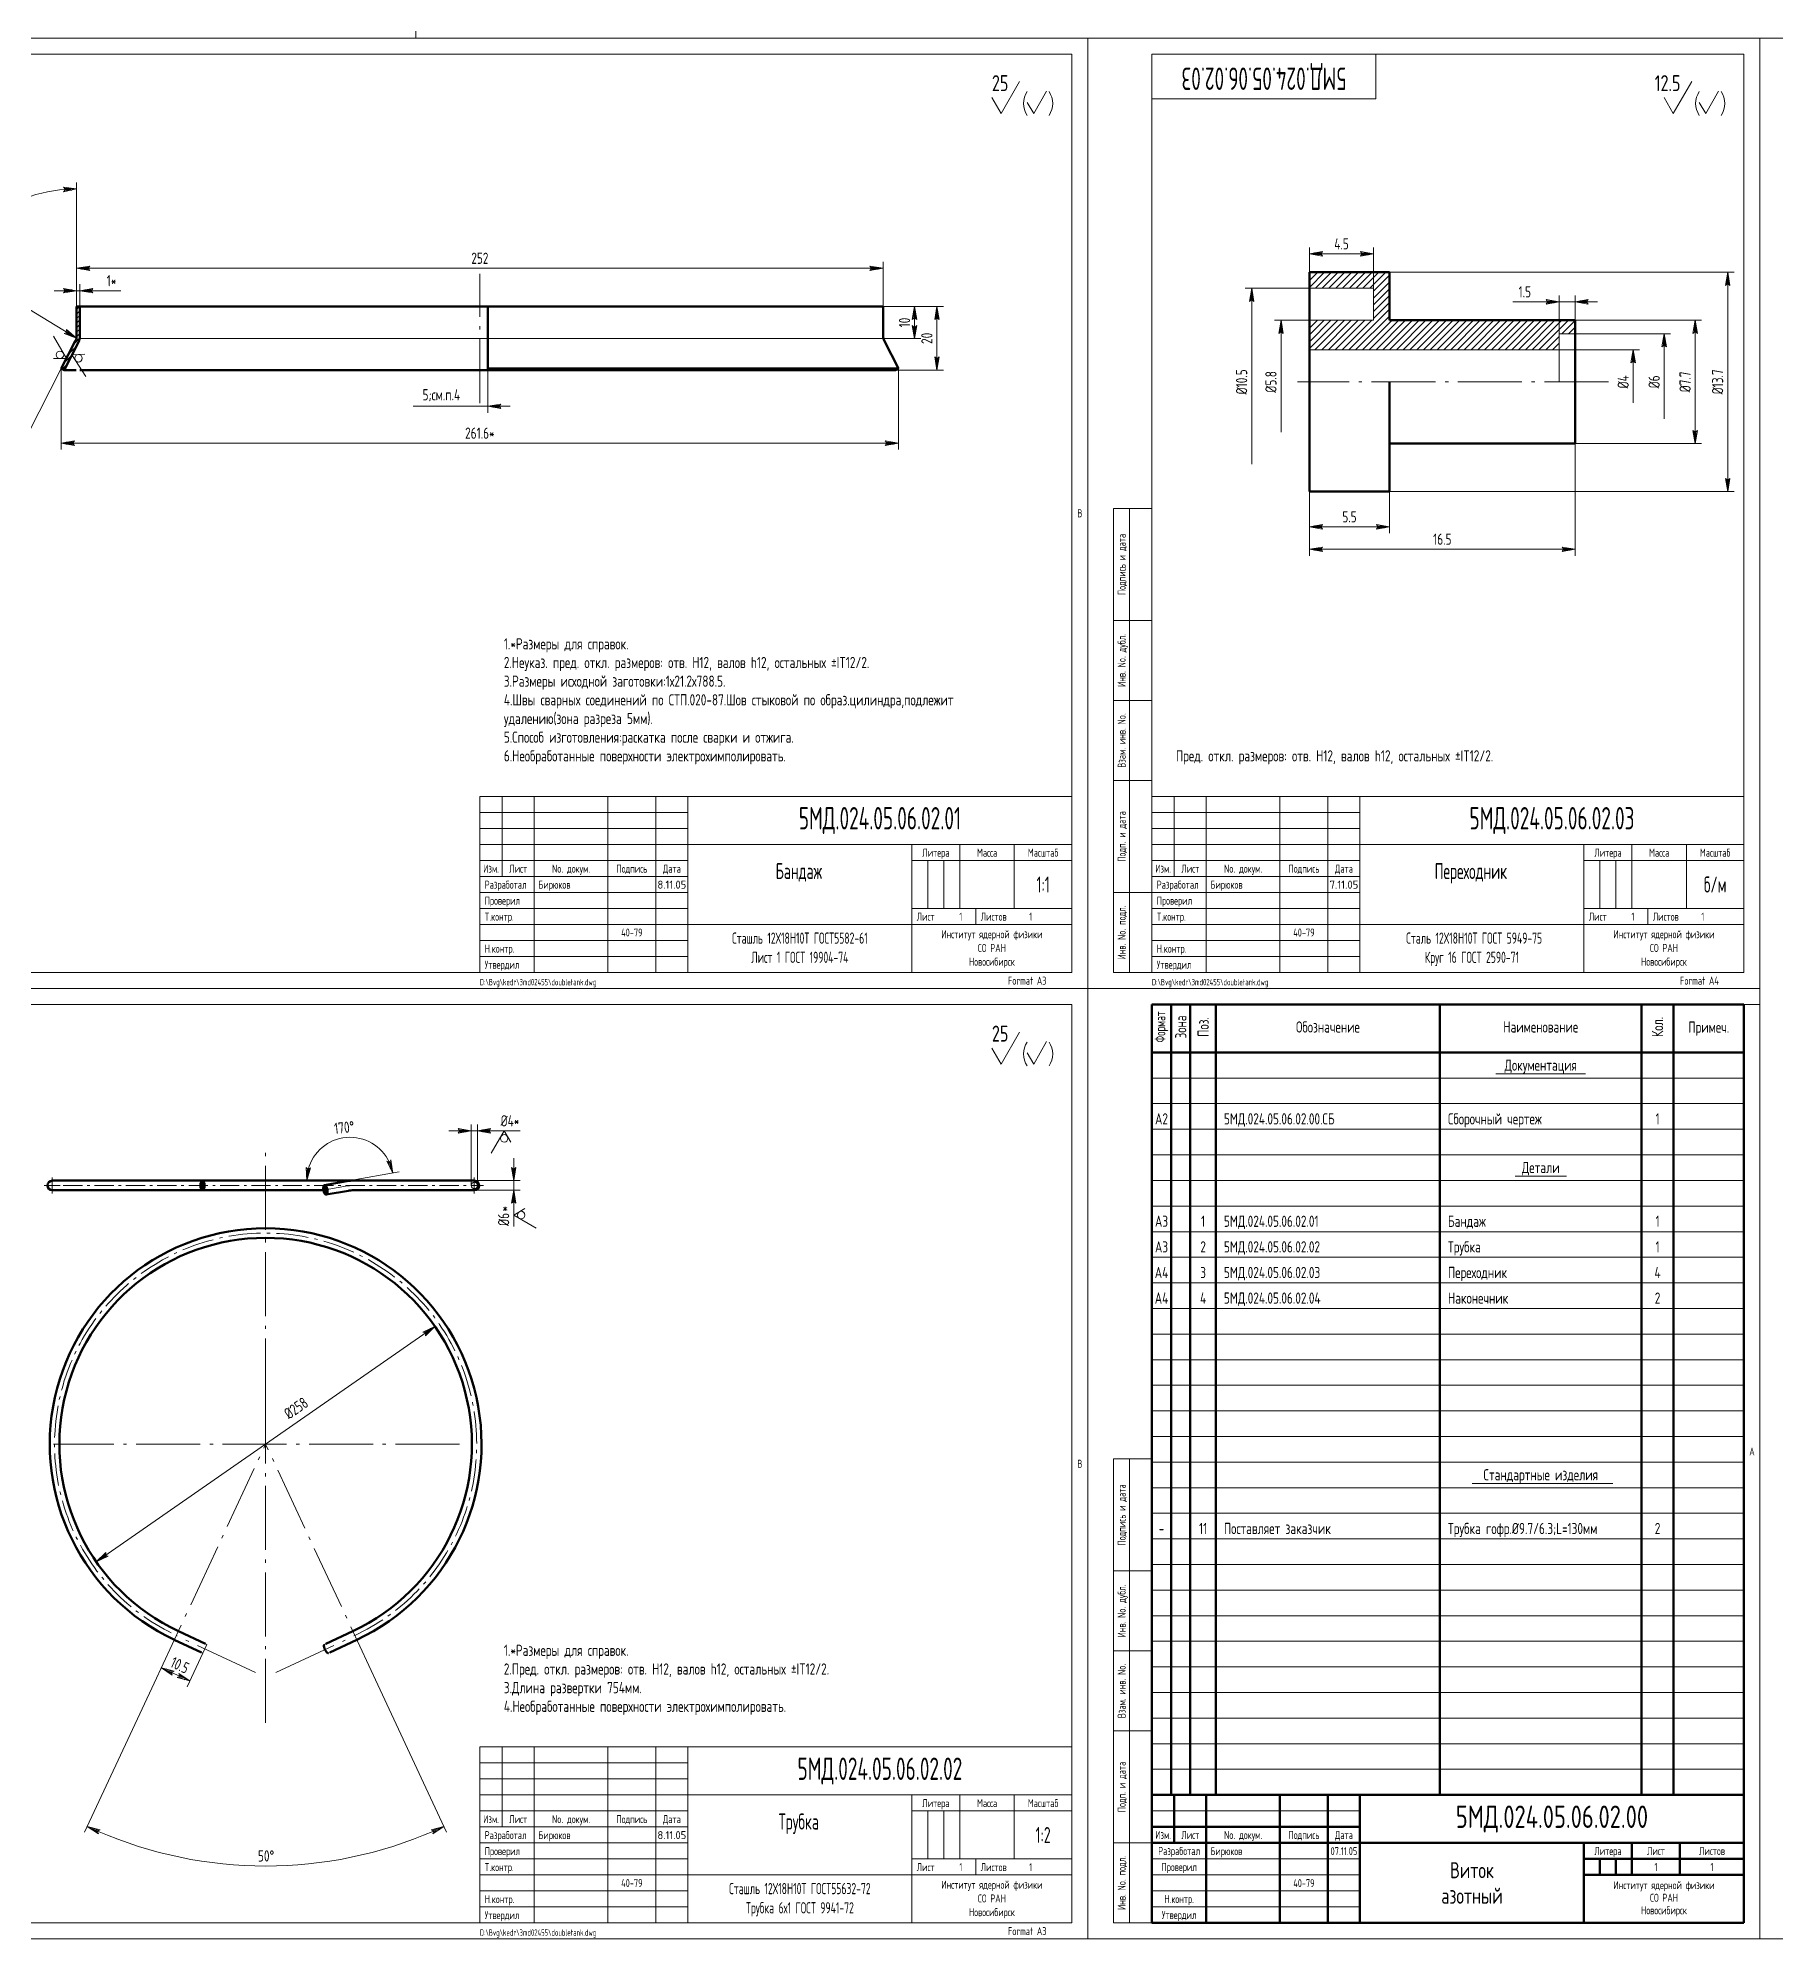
# Model space of a CAD drawing. Extents: x -414 to 4851, y -2165 to 1761.
# Drawn here: x 1626 to 2169, y -175 to 419 of the extents above; entities that cross this region are included whole.
import ezdxf
from ezdxf.enums import TextEntityAlignment as Align

# ---------------------------------------------------------------- set-up
doc = ezdxf.new("R2010")
doc.units = 0
for name, pattern in [('S-P10', [15, 10, -2, 1, -2]), ('S-P20', [27, 20, -3, 1, -3]), ('S-P6', [9.8, 6, -1.5, 0.8, -1.5])]:
    doc.linetypes.add(name, pattern=pattern)
for name, color, linetype, lineweight in [('1', 9, 'CONTINUOUS', 20), ('2', 2, 'CONTINUOUS', 50), ('DIM', 4, 'CONTINUOUS', 20), ('HATCH', 5, 'CONTINUOUS', 20), ('TR', 3, 'CONTINUOUS', 20)]:
    doc.layers.add(name, color=color, linetype=linetype, lineweight=lineweight)
doc.styles.add('SIMPLEX', font='simplex.shx', dxfattribs={"width": 0.7})

# ---------------------------------------------------------------- blocks, each defined once
blk = doc.blocks.new('SHTAMP1')
at = {"layer": 'DIM', "color": 2}
for p, q in [((-185, 55), (0, 55)), ((-185, 55), (-185, 0)), ((-178, 55), (-178, 30)), ((-168, 55), (-168, 0)), ((-145, 55), (-145, 0)), ((-130, 55), (-130, 0)), ((-120, 55), (-120, 0)), ((-120, 40), (0, 40)), ((-50, 40), (-50, 0)), ((-35, 40), (-35, 20)), ((-18, 40), (-18, 20)), ((-185, 35), (-120, 35)), ((-185, 30), (-120, 30)), ((-50, 35), (0, 35)), ((-50, 20), (0, 20)), ((-30, 20), (-30, 15)), ((-120, 15), (0, 15))]:
    blk.add_line(p, q, dxfattribs=at)
at = {"layer": 'DIM'}
for p, q in [((-185, 50), (-120, 50)), ((-185, 45), (-120, 45)), ((-185, 40), (-120, 40)), ((-45, 35), (-45, 20)), ((-40, 35), (-40, 20)), ((-185, 25), (-120, 25)), ((-185, 20), (-120, 20)), ((-185, 15), (-120, 15)), ((-185, 10), (-120, 10)), ((-185, 5), (-120, 5))]:
    blk.add_line(p, q, dxfattribs=at)
at = {"layer": 'DIM', "style": 'SIMPLEX', "width": 0.6}
blk.add_text('1', height=2.5, dxfattribs=at).set_placement((-35.18, 16.2))
at = {"layer": 'DIM', "style": 'SIMPLEX', "width": 0.6, "flags": 8}
blk.add_attdef('ОБОЗНАЧЕНИЕ2', text='', height=7, dxfattribs=at).set_placement((-117, 60), align=Align.MIDDLE)
at = {"layer": 'DIM', "style": 'SIMPLEX', "width": 0.6}
for tag, height, p in [('ОБОЗНАЧЕНИЕ', 7, (-60, 47.5)), ('МАСШТАБ', 5, (-9, 27.5))]:
    blk.add_attdef(tag, text='', height=height, dxfattribs=at).set_placement(p, align=Align.MIDDLE)
at = {"layer": 'DIM', "style": 'SIMPLEX', "width": 0.910843}
blk.add_attdef('ДАТА', text='', height=2.5, dxfattribs=at).set_placement((-129.5, 26.2), (-120.5, 26.2), align=Align.FIT)
at = {"layer": 'DIM', "style": 'SIMPLEX', "width": 0.6}
for tag, p in [('ЛИСТОВ', (-13.32, 16.2)), ('FORMAT', (-20, -3.8))]:
    blk.add_attdef(tag, p, '', height=2.5, dxfattribs=at)
blk.add_attdef('ТЕЛЕФОН', text='', height=2.5, dxfattribs=at).set_placement((-137.5, 12.5), align=Align.MIDDLE_CENTER)
at = {"layer": 'TR', "style": 'SIMPLEX', "width": 0.7}
for s, p in [('Литера', (-42.5, 36.2)), ('Масса', (-26.5, 36.2)), ('Масштаб', (-9, 36.2)), ('Изм.', (-181.5, 31.2)), ('Лист', (-173, 31.2)), ('No. докум.', (-156.5, 31.2)), ('Подпись', (-137.5, 31.2)), ('Дата', (-125, 31.2)), ('Институт ядерной физики', (-25, 10.7)), ('СО РАН', (-25, 6.42)), ('Новосибирск', (-25, 2.13))]:
    blk.add_text(s, height=2.5, dxfattribs=at).set_placement(p, align=Align.CENTER)
at = {"layer": 'TR', "style": 'SIMPLEX'}
for s, width, p in [('Разработал', 0.6, (-183.5, 26.2)), ('T.контр.', 0.7, (-183.5, 16.2)), ('Проверил', 0.7, (-183.5, 21.2)), ('Лист', 0.7, (-48.5, 16.2)), ('Листов', 0.7, (-28.5, 16.2)), ('Н.контр.', 0.7, (-183.5, 6.2)), ('Утвердил', 0.7, (-183.5, 1.2))]:
    blk.add_text(s, height=2.5, dxfattribs=dict(at, width=width)).set_placement(p)
at = {"layer": 'TR', "style": 'SIMPLEX', "width": 0.6}
for tag, height, p in [('НАИМЕНОВАНИЕ', 5, (-85.35, 29.2)), ('НАИМЕНОВАНИЕ2', 5, (-85.35, 21.2)), ('МАТЕРИАЛ', 3.5, (-85, 9)), ('СОРТАМЕНТ', 3.5, (-85, 3))]:
    blk.add_attdef(tag, text='', height=height, dxfattribs=at).set_placement(p, align=Align.CENTER)
for tag, p, height in [('РАЗРАБОТАЛ', (-166.7, 26.2), 2.5), ('ПРОВЕРИЛ', (-166.7, 21.2), 2.5), ('НОРМОКОНТРОЛЬ', (-166.7, 6.2), 2.5), ('УТВЕРДИЛ', (-166.7, 1.2), 2.5), ('ФАЙЛ', (-185, -4), 2)]:
    blk.add_attdef(tag, p, '', height=height, dxfattribs=at)
blk = doc.blocks.new('LEADR')
at = {"layer": 'DIM'}
for p, q in [((-1.17, 0.2), (0, 0)), ((-1, 0), (-1.17, 0.2)), ((0, 0), (-1.17, -0.2)), ((-0.44, 0.07), (-1.06, 0.07)), ((0, 0), (-1, 0)), ((-1.17, -0.2), (-1, 0)), ((-0.44, -0.08), (-1.06, -0.08))]:
    blk.add_line(p, q, dxfattribs=at)

msp = doc.modelspace()

# ---------------------------------------------------------------- hatches: boundary and pattern name
at = {"layer": 'HATCH'}
h = msp.add_hatch(dxfattribs=at)
h.set_pattern_fill('U', color=256, scale=1.5, angle=45, style=0, pattern_type=0)
h.set_pattern_definition([(45, (0, 0), (-1.0606602, 1.0606602), [])])
h.paths.add_polyline_path([(2101.53, 326.8), (2106.53, 326.8), (2106.53, 331.05), (2048.53, 331.05), (2048.53, 346.05), (2023.53, 346.05), (2023.53, 341.05), (2043.53, 341.05), (2043.53, 331.05), (2023.53, 331.05), (2023.53, 321.8), (2101.53, 321.8)])
h = msp.add_hatch(dxfattribs=at)
h.set_pattern_fill('U', color=256, angle=45, style=0, pattern_type=0)
h.set_pattern_definition([(45, (0, 0), (-0.7071068, 0.7071068), [])])
h.paths.add_polyline_path([(1639.29, 335.34), (1638.29, 335.34), (1638.29, 326.06, -0.118358), (1637.96, 324.7), (1633.5, 315.94), (1634.39, 315.49), (1638.85, 324.24, 0.118358), (1639.29, 326.06)])

# ---------------------------------------------------------------- linework, layer by layer
at = {"layer": '1', "linetype": 'S-P20'}
for p, q in [((1764.29, 305.16), (1764.29, 345.55)), ((2116.92, 311.8), (2019.73, 311.8)), ((1697.35, -7.12), (1697.35, 72.71)), ((1697.35, -107.21), (1697.35, -7.12)), ((1757.92, -20.12), (1631.04, -20.12)), ((1662.53, -94.8), (1697.35, -20.12)), ((1732.42, -95.33), (1697.35, -20.12)), ((1694.21, -91.48), (1669.46, -79.94)), ((1700.49, -91.48), (1725.24, -79.94))]:
    msp.add_line(p, q, dxfattribs=at)
at = {"layer": '1', "color": 2}
for p, q in [((2043.53, 341.05), (2023.53, 341.05)), ((2043.53, 341.05), (2043.53, 331.05)), ((2043.53, 331.05), (2023.53, 331.05)), ((2101.53, 326.8), (2101.53, 311.8)), ((2106.32, 326.8), (2101.53, 326.8)), ((2101.53, 321.8), (2023.53, 321.8)), ((1677.72, -85.45), (1678.99, -82.73)), ((1678.56, -82.53), (1678.99, -82.73)), ((1716.11, -82.54), (1715.68, -82.74)), ((1677.29, -85.25), (1677.72, -85.45)), ((1717.39, -85.26), (1716.95, -85.46))]:
    msp.add_line(p, q, dxfattribs=at)
at = {"layer": '1'}
for p, q in [((1639.41, 325.34), (1766.79, 325.34)), ((1766.79, 325.34), (1890.29, 325.34)), ((1974.29, 94.26), (2159.29, 94.26)), ((1974.29, 86.26), (2159.29, 86.26)), ((1974.29, 78.26), (2159.29, 78.26)), ((1974.29, 70.26), (2159.29, 70.26)), ((1974.29, 62.26), (2159.29, 62.26)), ((1974.29, 54.26), (2159.29, 54.26)), ((1974.29, 46.26), (2159.29, 46.26)), ((1974.29, 38.26), (2159.29, 38.26)), ((1974.29, 30.26), (2159.29, 30.26)), ((1974.29, 22.26), (2159.29, 22.26)), ((1974.29, 14.26), (2159.29, 14.26)), ((1974.29, 6.26), (2159.29, 6.26)), ((1974.29, -1.74), (2159.29, -1.74)), ((1974.29, -9.74), (2159.29, -9.74)), ((1974.29, -17.74), (2159.29, -17.74)), ((1974.29, -25.74), (2159.29, -25.74)), ((1974.29, -33.74), (2159.29, -33.74)), ((1974.29, -41.74), (2159.29, -41.74)), ((1974.29, -49.74), (2159.29, -49.74)), ((1974.29, -57.74), (2159.29, -57.74)), ((1974.29, -65.74), (2159.29, -65.74)), ((1974.29, -73.74), (2159.29, -73.74)), ((1974.29, -81.74), (2159.29, -81.74)), ((1974.29, -89.74), (2159.29, -89.74)), ((1974.29, -97.74), (2159.29, -97.74)), ((1974.29, -105.74), (2159.29, -105.74)), ((1974.29, -113.74), (2159.29, -113.74)), ((1974.29, -121.74), (2159.29, -121.74)), ((2039.29, -134.76), (1974.29, -134.76)), ((2039.29, -149.76), (1974.29, -149.76)), ((1974.29, -154.76), (2039.29, -154.76)), ((2039.29, -159.76), (1974.29, -159.76)), ((1974.29, -164.76), (2039.29, -164.76))]:
    msp.add_line(p, q, dxfattribs=at)
at = {"layer": '1', "linetype": 'S-P6'}
for p, q in [((1633.17, 60.71), (1628.17, 60.71)), ((1630.67, 58.21), (1630.67, 63.21)), ((1634.11, 60.71), (1765.38, 60.71)), ((1677.62, 58.95), (1677.62, 62.46)), ((1722.96, 60.55), (1714.32, 59.02)), ((1716.36, 57.6), (1715.75, 61.06)), ((1762.56, 58.21), (1762.56, 63.21))]:
    msp.add_line(p, q, dxfattribs=at)
at = {"layer": '1'}
msp.add_circle((1762.56, 60.71), 1, dxfattribs=at)
at = {"layer": '1', "linetype": 'S-P6'}
msp.add_arc((1724.78, 50.21), 10.5, 90, 100, dxfattribs=at)
msp.add_arc((1724.78, 50.21), 10.5, 90, 100, dxfattribs=at)
at = {"layer": '1', "linetype": 'S-P10'}
msp.add_arc((1697.35, -20.12), 65.95, 295, 245, dxfattribs=at)
at = {"layer": '2'}
for p, q in [((2048.53, 346.05), (2023.53, 346.05)), ((2023.53, 346.05), (2023.53, 277.55)), ((2048.53, 346.05), (2048.53, 331.05)), ((1638.29, 335.34), (1638.29, 326.06)), ((1638.29, 335.34), (1766.79, 335.34)), ((1639.29, 335.34), (1639.29, 326.06)), ((1766.79, 335.34), (1890.29, 335.34)), ((1766.79, 335.34), (1766.79, 315.49)), ((1890.29, 335.34), (1890.29, 326.06)), ((2106.53, 331.05), (2048.53, 331.05)), ((2106.53, 331.05), (2106.53, 292.55)), ((1637.96, 324.7), (1633.5, 315.94)), ((1638.85, 324.24), (1634.39, 315.49)), ((1890.62, 324.7), (1895.08, 315.94)), ((1634.39, 315.49), (1633.5, 315.94)), ((1638.19, 315.49), (1634.39, 315.49)), ((1639.29, 315.49), (1766.79, 315.49)), ((1766.79, 315.94), (1895.08, 315.94)), ((1766.79, 315.49), (1894.19, 315.49)), ((1894.19, 315.49), (1895.08, 315.94)), ((2048.53, 311.8), (2048.53, 277.55)), ((2106.53, 292.55), (2048.53, 292.55)), ((2048.53, 277.55), (2023.53, 277.55)), ((1974.29, -169.76), (1974.29, 117.24)), ((1974.29, 117.24), (2159.29, 117.24)), ((1980.29, -129.76), (1980.29, 117.24)), ((1986.29, -129.76), (1986.29, 117.24)), ((1994.29, -129.76), (1994.29, 117.24)), ((2064.29, -129.76), (2064.29, 117.24)), ((2127.29, -129.76), (2127.29, 117.24)), ((2137.29, -129.76), (2137.29, 117.24)), ((2159.29, 117.24), (2159.29, -169.76)), ((2159.29, 102.26), (1974.29, 102.26)), ((1630.67, 62.21), (1762.56, 62.21)), ((1715.79, 60.81), (1722.7, 62.02)), ((1630.67, 59.21), (1715.43, 59.21)), ((1716.31, 57.85), (1723.22, 59.07)), ((1724.78, 59.21), (1762.56, 59.21)), ((1668.82, -81.3), (1677.3, -85.25)), ((1678.56, -82.53), (1670.09, -78.58)), ((1716.14, -82.53), (1724.61, -78.58)), ((1725.88, -81.3), (1717.4, -85.25)), ((2159.29, -129.76), (1974.29, -129.76)), ((1981.29, -129.76), (1981.29, -144.76)), ((1991.29, -129.76), (1991.29, -169.76)), ((2014.29, -169.76), (2014.29, -129.76)), ((2029.29, -129.76), (2029.29, -169.76)), ((2039.29, -169.76), (2039.29, -129.76)), ((1974.29, -139.76), (2039.29, -139.76)), ((2159.29, -144.76), (1974.29, -144.76)), ((2109.29, -169.76), (2109.29, -144.76)), ((2124.29, -154.76), (2124.29, -144.76)), ((2139.29, -154.76), (2139.29, -144.76)), ((2159.29, -149.76), (2109.29, -149.76)), ((2114.29, -149.76), (2114.29, -154.76)), ((2119.29, -154.76), (2119.29, -149.76)), ((2159.29, -154.76), (2109.29, -154.76)), ((2159.29, -169.76), (1974.29, -169.76))]:
    msp.add_line(p, q, dxfattribs=at)
for centre, radius, start, end in [((1635.29, 326.06), 3, 333, 0), ((1635.29, 326.06), 4, 333, 0), ((1893.29, 326.06), 3, 180, 207), ((1630.67, 60.71), 1.5, 90, 270), ((1724.78, 50.21), 12, 90, 100), ((1762.56, 60.71), 1.5, 270, 90), ((1724.78, 50.21), 9, 90, 100), ((1697.35, -20.12), 67.45, 295, 245), ((1697.35, -20.12), 64.45, 295, 245)]:
    msp.add_arc(centre, radius, start, end, dxfattribs=at)
for major_axis, ratio in [((0, -1.5), 0.422618), ((0, 1), 0.501364)]:
    msp.add_ellipse((1677.62, 60.71), major_axis=major_axis, ratio=ratio, dxfattribs=at)
at = {"layer": '2', "extrusion": (0, 0, -1)}
for major_axis, ratio in [((0.26, -1.48), 0.422618), ((-0.174, 0.985), 0.501364)]:
    msp.add_ellipse((1716.05, 59.33), major_axis=major_axis, ratio=ratio, dxfattribs=at)
at = {"layer": '2'}
msp.add_ellipse((1716.32, -84.1), major_axis=(-0.63, 1.36), ratio=0.333333, start_param=0, end_param=3.141593, dxfattribs=at)
at = {"layer": 'DIM'}
for p, q in [((1744.29, 424.24), (1744.29, 419.24)), ((1638.29, 349.28), (1638.29, 374.07)), ((2023.53, 346.05), (2023.53, 353.8)), ((2027.03, 351.8), (2040.03, 351.8)), ((2043.53, 341.05), (2043.53, 353.8)), ((1638.29, 335.34), (1638.29, 349.28)), ((1641.79, 347.28), (1886.79, 347.28)), ((1890.29, 335.34), (1890.29, 349.28)), ((2048.53, 346.05), (2156.2, 346.05)), ((1634.79, 340.28), (1631.29, 340.28)), ((1638.29, 335.34), (1638.29, 342.28)), ((1638.29, 340.28), (1639.29, 340.28)), ((1639.29, 335.34), (1639.29, 342.28)), ((1642.79, 340.28), (1652.12, 340.28)), ((2023.53, 341.05), (2003.46, 341.05)), ((2101.53, 326.8), (2101.53, 338.8)), ((2106.53, 331.05), (2106.53, 338.8)), ((2154.2, 342.55), (2154.2, 281.05)), ((1638.22, 325.41), (1621.15, 335.84)), ((1890.29, 335.34), (1902.12, 335.34)), ((1890.29, 335.34), (1909.12, 335.34)), ((2005.46, 337.55), (2005.46, 286.05)), ((2098.03, 336.8), (2087.07, 336.8)), ((2106.53, 336.8), (2101.53, 336.8)), ((2110.03, 336.8), (2113.53, 336.8)), ((1900.12, 331.84), (1900.12, 328.84)), ((1907.12, 331.84), (1907.12, 318.99)), ((2023.53, 331.05), (2012.63, 331.05)), ((2014.63, 327.55), (2014.63, 296.05)), ((2106.32, 326.8), (2136.36, 326.8)), ((2106.53, 331.05), (2146.04, 331.05)), ((2144.04, 296.05), (2144.04, 327.55)), ((1890.29, 325.34), (1902.12, 325.34)), ((2101.53, 321.8), (2126.68, 321.8)), ((2134.36, 323.3), (2134.36, 300.3)), ((1633.5, 315.94), (1616.17, 281.92)), ((1633.5, 315.94), (1633.5, 290.63)), ((1766.79, 315.49), (1766.79, 302.17)), ((1894.19, 315.49), (1909.12, 315.49)), ((1895.08, 315.94), (1895.08, 290.63)), ((2124.68, 318.3), (2124.68, 305.3)), ((1764.56, 304.17), (1743.45, 304.17)), ((1766.79, 304.17), (1764.29, 304.17)), ((1770.29, 304.17), (1773.79, 304.17)), ((1637, 292.63), (1891.58, 292.63)), ((2106.53, 292.55), (2146.04, 292.55)), ((2106.53, 292.55), (2106.53, 257.49)), ((2023.53, 277.55), (2023.53, 264.49)), ((2023.53, 277.55), (2023.53, 257.49)), ((2048.53, 277.55), (2156.2, 277.55)), ((2048.53, 277.55), (2048.53, 264.49)), ((2027.03, 266.49), (2045.03, 266.49)), ((2027.03, 259.49), (2103.03, 259.49)), ((1949.29, 122.24), (1954.29, 122.24)), ((2164.29, 117.24), (2159.29, 117.24)), ((2081.79, 95.56), (2109.79, 95.56)), ((1758.06, 77.75), (1754.56, 77.75)), ((1761.56, 60.71), (1761.56, 79.75)), ((1761.56, 77.75), (1763.56, 77.75)), ((1763.56, 60.71), (1763.56, 79.75)), ((1767.06, 77.75), (1776.86, 77.75)), ((1774.87, 65.71), (1774.87, 69.21)), ((1723.73, 62.21), (1739.04, 64.91)), ((1762.56, 62.21), (1776.87, 62.21)), ((1774.87, 62.21), (1774.87, 59.21)), ((2087.79, 63.56), (2103.79, 63.56)), ((1762.56, 59.21), (1776.87, 59.21)), ((1774.87, 55.71), (1774.87, 47.89)), ((1750.27, 16.66), (1644.43, -56.9)), ((2074.33, -32.44), (2118.26, -32.44)), ((1677.72, -85.45), (1672.83, -95.95)), ((1662.53, -94.8), (1640.79, -141.42)), ((1667.94, -91.47), (1670.5, -92.66)), ((1732.42, -95.33), (1753.91, -141.42)), ((1949.29, -174.76), (1954.29, -174.76))]:
    msp.add_line(p, q, dxfattribs=at)
at = {"layer": 'DIM', "color": 2}
for p, q in [((1962.29, 127.24), (1962.29, 272.24)), ((1974.29, 272.24), (1962.29, 272.24)), ((1967.29, 127.24), (1967.29, 272.24)), ((1974.29, 237.24), (1962.29, 237.24)), ((1974.29, 212.24), (1962.29, 212.24)), ((1974.29, 187.24), (1962.29, 187.24)), ((1974.29, 152.24), (1962.29, 152.24)), ((1974.29, 127.24), (1962.29, 127.24)), ((1962.29, -169.76), (1962.29, -24.76)), ((1974.29, -24.76), (1962.29, -24.76)), ((1967.29, -169.76), (1967.29, -24.76)), ((1974.29, -59.76), (1962.29, -59.76)), ((1974.29, -84.76), (1962.29, -84.76)), ((1974.29, -109.76), (1962.29, -109.76)), ((1974.29, -144.76), (1962.29, -144.76)), ((1974.29, -169.76), (1962.29, -169.76))]:
    msp.add_line(p, q, dxfattribs=at)
at = {"layer": 'DIM'}
for points in [[(1534.29, 122.24), (1534.29, 419.24), (1954.29, 419.24), (1954.29, 122.24)], [(1954.29, 122.24), (1954.29, 419.24), (2164.29, 419.24), (2164.29, 122.24)], [(2164.29, -174.76), (2164.29, 419.24), (2584.29, 419.24), (2584.29, -174.76)], [(1534.29, -174.76), (1534.29, 122.24), (1954.29, 122.24), (1954.29, -174.76)], [(1954.29, -174.76), (1954.29, 122.24), (2164.29, 122.24), (2164.29, -174.76)]]:
    msp.add_lwpolyline(points, close=True, dxfattribs=at)
at = {"layer": 'DIM', "color": 2}
for points in [[(1554.29, 127.24), (1554.29, 414.24), (1949.29, 414.24), (1949.29, 127.24)], [(1974.29, 127.24), (1974.29, 414.24), (2159.29, 414.24), (2159.29, 127.24)], [(1554.29, -169.76), (1554.29, 117.24), (1949.29, 117.24), (1949.29, -169.76)]]:
    msp.add_lwpolyline(points, close=True, dxfattribs=at)
msp.add_lwpolyline([(1974.29, 400.24), (2044.29, 400.24), (2044.29, 414.24)], dxfattribs=at)
at = {"layer": 'DIM', "flags": 128}
for points in [[(1924.3, 400.64), (1927.19, 395.64), (1932.96, 405.64)], [(2134.3, 400.64), (2137.19, 395.64), (2142.96, 405.64)], [(1935.32, 399.14), (1937.34, 395.64), (1941.38, 402.64)], [(2145.32, 399.14), (2147.34, 395.64), (2151.38, 402.64)], [(1631.06, 319.09), (1635.11, 319.09), (1631.06, 326.09)], [(1640.84, 320.44), (1636.81, 320.23), (1641.21, 313.45)], [(1924.3, 103.64), (1927.19, 98.64), (1932.96, 108.64)], [(1935.32, 102.14), (1937.34, 98.64), (1941.38, 105.64)], [(1773.92, 74.25), (1771.9, 77.75), (1767.86, 70.75)], [(1778.37, 53.47), (1774.87, 51.45), (1781.87, 47.4)]]:
    msp.add_lwpolyline(points, dxfattribs=at)
at = {"layer": 'DIM'}
for centre in [(1633.08, 320.26), (1638.89, 319.17), (1771.9, 75.41), (1777.2, 51.45)]:
    msp.add_circle(centre, 1.17, dxfattribs=at)
for centre, radius, start, end in [((1940.84, 398.79), 6.65, 146, 214), ((1936.64, 398.79), 6.65, 326, 34), ((2150.84, 398.79), 6.65, 146, 214), ((2146.64, 398.79), 6.65, 326, 34), ((1638.29, 325.34), 46.73, 94.29211, 238.70789), ((1940.84, 101.79), 6.65, 146, 214), ((1936.64, 101.79), 6.65, 326, 34), ((1723.73, 62.21), 13.54, 24.85134, 165.14866), ((1697.35, -20.12), 131.84, 246.52107, 293.47893)]:
    msp.add_arc(centre, radius, start, end, dxfattribs=at)

# ---------------------------------------------------------------- block references
ref = msp.add_blockref('SHTAMP1', (1949.29, 127.24), dxfattribs=at)
ref.add_attrib('ФАЙЛ', 'D:\\Bvg\\kedr\\3md02455\\doubletank.dwg', (1764.29, 123.24), dxfattribs={"layer": 'TR', "height": 2, "style": 'SIMPLEX', "width": 0.6})
ref.add_attrib('РАЗРАБОТАЛ', 'Бирюков', (1782.59, 153.44), dxfattribs={"layer": 'TR', "height": 2.5, "style": 'SIMPLEX', "width": 0.6})
ref.add_attrib('ТЕЛЕФОН', '40-79', dxfattribs={"height": 2.5, "style": 'SIMPLEX', "width": 0.6}).set_placement((1811.79, 139.74), align=Align.MIDDLE_CENTER)
ref.add_attrib('ДАТА', '8.11.05', dxfattribs={"height": 2.5, "style": 'SIMPLEX', "width": 0.713208}).set_placement((1819.79, 153.44), (1828.79, 153.44), align=Align.FIT)
ref.add_attrib('ОБОЗНАЧЕНИЕ', '5МД.024.05.06.02.01', dxfattribs={"height": 7, "style": 'SIMPLEX', "width": 0.6}).set_placement((1889.29, 174.74), align=Align.MIDDLE)
ref.add_attrib('МАСШТАБ', '1:1', dxfattribs={"height": 5, "style": 'SIMPLEX', "width": 0.6}).set_placement((1940.29, 154.74), align=Align.MIDDLE)
ref.add_attrib('НАИМЕНОВАНИЕ', 'Бандаж', dxfattribs={"layer": 'TR', "height": 5, "style": 'SIMPLEX', "width": 0.6}).set_placement((1863.94, 156.44), align=Align.CENTER)
ref.add_attrib('МАТЕРИАЛ', 'Сташль 12Х18Н10Т ГОСТ5582-61', dxfattribs={"layer": 'TR', "height": 3.5, "style": 'SIMPLEX', "width": 0.6}).set_placement((1864.29, 136.24), align=Align.CENTER)
ref.add_attrib('СОРТАМЕНТ', 'Лист 1 ГОСТ 19904-74', dxfattribs={"layer": 'TR', "height": 3.5, "style": 'SIMPLEX', "width": 0.6}).set_placement((1864.29, 130.24), align=Align.CENTER)
ref.add_attrib('ЛИСТОВ', '1', (1935.96, 143.44), dxfattribs={"height": 2.5, "style": 'SIMPLEX', "width": 0.6})
ref.add_attrib('FORMAT', 'Format A3', (1929.29, 123.44), dxfattribs={"height": 2.5, "style": 'SIMPLEX', "width": 0.6})
ref.add_attrib('ОБОЗНАЧЕНИЕ2', '5МД.024.05.06.02.01', dxfattribs={"height": 7, "rotation": 180, "style": 'SIMPLEX', "width": 0.6, "flags": 8}).set_placement((1589.29, 407.24), align=Align.MIDDLE)
ref = msp.add_blockref('SHTAMP1', (2159.29, 127.24), dxfattribs=at)
ref.add_attrib('ФАЙЛ', 'D:\\Bvg\\kedr\\3md02455\\doubletank.dwg', (1974.29, 123.24), dxfattribs={"layer": 'TR', "height": 2, "style": 'SIMPLEX', "width": 0.6})
ref.add_attrib('РАЗРАБОТАЛ', 'Бирюков', (1992.59, 153.44), dxfattribs={"layer": 'TR', "height": 2.5, "style": 'SIMPLEX', "width": 0.6})
ref.add_attrib('ТЕЛЕФОН', '40-79', dxfattribs={"height": 2.5, "style": 'SIMPLEX', "width": 0.6}).set_placement((2021.79, 139.74), align=Align.MIDDLE_CENTER)
ref.add_attrib('ДАТА', '7.11.05', dxfattribs={"height": 2.5, "style": 'SIMPLEX', "width": 0.713208}).set_placement((2029.79, 153.44), (2038.79, 153.44), align=Align.FIT)
ref.add_attrib('ОБОЗНАЧЕНИЕ', '5МД.024.05.06.02.03', dxfattribs={"height": 7, "style": 'SIMPLEX', "width": 0.6}).set_placement((2099.29, 174.74), align=Align.MIDDLE)
ref.add_attrib('МАСШТАБ', 'б/м', dxfattribs={"height": 5, "style": 'SIMPLEX', "width": 0.6}).set_placement((2150.29, 154.74), align=Align.MIDDLE)
ref.add_attrib('НАИМЕНОВАНИЕ', 'Переходник', dxfattribs={"layer": 'TR', "height": 5, "style": 'SIMPLEX', "width": 0.6}).set_placement((2073.94, 156.44), align=Align.CENTER)
ref.add_attrib('МАТЕРИАЛ', ' Сталь 12Х18Н10Т ГОСТ 5949-75', dxfattribs={"layer": 'TR', "height": 3.5, "style": 'SIMPLEX', "width": 0.6}).set_placement((2074.29, 136.24), align=Align.CENTER)
ref.add_attrib('СОРТАМЕНТ', 'Круг 16 ГОСТ 2590-71', dxfattribs={"layer": 'TR', "height": 3.5, "style": 'SIMPLEX', "width": 0.6}).set_placement((2074.29, 130.24), align=Align.CENTER)
ref.add_attrib('ЛИСТОВ', '1', (2145.96, 143.44), dxfattribs={"height": 2.5, "style": 'SIMPLEX', "width": 0.6})
ref.add_attrib('FORMAT', 'Format A4', (2139.29, 123.44), dxfattribs={"height": 2.5, "style": 'SIMPLEX', "width": 0.6})
ref.add_attrib('ОБОЗНАЧЕНИЕ2', '5МД.024.05.06.02.03', dxfattribs={"height": 7, "rotation": 180, "style": 'SIMPLEX', "width": 0.6, "flags": 8}).set_placement((2009.29, 407.24), align=Align.MIDDLE)
at = {"layer": 'DIM', "xscale": 3.5, "yscale": 3.5, "zscale": 3.5}
for p, rotation in [((1638.29, 372.07), 2.146053095699424), ((2023.53, 351.8), 180), ((1638.29, 347.28), 180), ((2154.2, 346.05), 90), ((1639.29, 340.28), 180), ((2005.46, 341.05), 90), ((1900.12, 335.34), 90), ((1907.12, 335.34), 90), ((2106.53, 336.8), 180), ((1638.22, 325.41), 328.5789107861552), ((1900.12, 325.34), 270), ((2014.63, 331.05), 90), ((2134.36, 326.8), 90), ((2144.04, 331.05), 90), ((2124.68, 321.8), 90), ((1907.12, 315.49), 270), ((1766.79, 304.17), 180), ((1633.5, 292.63), 180), ((2144.04, 292.55), 270), ((2154.2, 277.55), 270), ((2023.53, 266.49), 180), ((2023.53, 259.49), 180), ((1763.56, 77.75), 180), ((1710.19, 62.21), 262.5743316622754), ((1737.07, 64.56), 287.425668337725), ((1774.87, 62.21), 270), ((1774.87, 59.21), 90), ((1750.27, 16.66), 34.79872723439045), ((1644.43, -56.9), 214.7987272343905), ((1664.77, -89.99), 154.9999999999993), ((1673.67, -94.14), 334.9999999999993), ((1641.63, -139.61), 155.7605374103873), ((1753.07, -139.61), 24.23946258961222)]:
    msp.add_blockref('LEADR', p, dxfattribs=dict(at, rotation=rotation))
for p in [(2043.53, 351.8), (1890.29, 347.28), (1638.29, 340.28), (2101.53, 336.8), (1895.08, 292.63), (2048.53, 266.49), (2106.53, 259.49), (1761.56, 77.75)]:
    msp.add_blockref('LEADR', p, dxfattribs=at)
at = {"layer": 'DIM'}
ref = msp.add_blockref('SHTAMP1', (1949.29, -169.76), dxfattribs=at)
ref.add_attrib('ФАЙЛ', 'D:\\Bvg\\kedr\\3md02455\\doubletank.dwg', (1764.29, -173.76), dxfattribs={"layer": 'TR', "height": 2, "style": 'SIMPLEX', "width": 0.6})
ref.add_attrib('РАЗРАБОТАЛ', 'Бирюков', (1782.59, -143.56), dxfattribs={"layer": 'TR', "height": 2.5, "style": 'SIMPLEX', "width": 0.6})
ref.add_attrib('ТЕЛЕФОН', '40-79', dxfattribs={"height": 2.5, "style": 'SIMPLEX', "width": 0.6}).set_placement((1811.79, -157.26), align=Align.MIDDLE_CENTER)
ref.add_attrib('ДАТА', '8.11.05', dxfattribs={"height": 2.5, "style": 'SIMPLEX', "width": 0.713208}).set_placement((1819.79, -143.56), (1828.79, -143.56), align=Align.FIT)
ref.add_attrib('ОБОЗНАЧЕНИЕ', '5МД.024.05.06.02.02', dxfattribs={"height": 7, "style": 'SIMPLEX', "width": 0.6}).set_placement((1889.29, -122.26), align=Align.MIDDLE)
ref.add_attrib('МАСШТАБ', '1:2', dxfattribs={"height": 5, "style": 'SIMPLEX', "width": 0.6}).set_placement((1940.29, -142.26), align=Align.MIDDLE)
ref.add_attrib('НАИМЕНОВАНИЕ', 'Трубка', dxfattribs={"layer": 'TR', "height": 5, "style": 'SIMPLEX', "width": 0.6}).set_placement((1863.94, -140.56), align=Align.CENTER)
ref.add_attrib('МАТЕРИАЛ', 'Сташль 12Х18Н10Т ГОСТ55632-72', dxfattribs={"layer": 'TR', "height": 3.5, "style": 'SIMPLEX', "width": 0.6}).set_placement((1864.29, -160.76), align=Align.CENTER)
ref.add_attrib('СОРТАМЕНТ', 'Трубка 6х1 ГОСТ 9941-72', dxfattribs={"layer": 'TR', "height": 3.5, "style": 'SIMPLEX', "width": 0.6}).set_placement((1864.29, -166.76), align=Align.CENTER)
ref.add_attrib('ЛИСТОВ', '1', (1935.96, -153.56), dxfattribs={"height": 2.5, "style": 'SIMPLEX', "width": 0.6})
ref.add_attrib('FORMAT', 'Format A3', (1929.29, -173.56), dxfattribs={"height": 2.5, "style": 'SIMPLEX', "width": 0.6})
ref.add_attrib('ОБОЗНАЧЕНИЕ2', '5МД.024.05.06.02.02', dxfattribs={"height": 7, "rotation": 180, "style": 'SIMPLEX', "width": 0.6, "flags": 8}).set_placement((1589.29, 110.24), align=Align.MIDDLE)

# ---------------------------------------------------------------- texts
at = {"layer": 'DIM', "style": 'SIMPLEX', "width": 0.7}
for s, p in [('25', (1929.44, 402.64)), ('12.5', (2139.44, 402.64)), ('25', (1929.44, 105.64))]:
    msp.add_text(s, height=5, dxfattribs=at).set_placement(p, align=Align.RIGHT)
for s, height, p in [('B', 2.5, (1951.79, 270.74)), ('A', 2.5, (2161.79, -22.44)), ('B', 2.5, (1951.79, -26.26)), ('5МД.024.05.06.02.00', 7, (2099.29, -137.26)), ('1', 2.5, (2131.79, -152.26)), ('1', 2.5, (2149.29, -152.26))]:
    msp.add_text(s, height=height, dxfattribs=at).set_placement(p, align=Align.MIDDLE)
for s, height, rotation, p in [('Подпись и дата', 2.5, 90, (1966.09, 254.74)), ('Инв. No. дубл.', 2.5, 90, (1966.09, 224.74)), ('Взам. инв. No.', 2.5, 90, (1966.09, 199.74)), ('Подп. и дата', 2.5, 90, (1966.09, 169.74)), ('Инв. No. подл.', 2.5, 90, (1966.09, 139.74)), ('%%c258', 3.5, 34.79873, (1707.85, -10.31))]:
    msp.add_text(s, height=height, rotation=rotation, dxfattribs=at).set_placement(p, align=Align.CENTER)
for s, p in [('5МД.024.05.06.02.00.СБ', (1996.79, 79.76)), ('5МД.024.05.06.02.01', (1996.79, 47.76)), ('5МД.024.05.06.02.02', (1996.79, 39.76)), ('5МД.024.05.06.02.03', (1996.79, 31.76)), ('5МД.024.05.06.02.04', (1996.79, 23.76)), ('Поставляет заказчик', (1996.79, -48.24))]:
    msp.add_text(s, height=3.5, dxfattribs=at).set_placement(p)
for s, p in [('1', (2132.29, 79.76)), ('A3', (1977.29, 47.76)), ('1', (1990.29, 47.76)), ('1', (2132.29, 47.76)), ('A3', (1977.29, 39.76)), ('2', (1990.29, 39.76)), ('1', (2132.29, 39.76)), ('A4', (1977.29, 31.76)), ('3', (1990.29, 31.76)), ('4', (2132.29, 31.76)), ('A4', (1977.29, 23.76)), ('4', (1990.29, 23.76)), ('2', (2132.29, 23.76)), ('-', (1977.29, -48.24)), ('11', (1990.29, -48.24)), ('2', (2132.29, -48.24))]:
    msp.add_text(s, height=3.5, dxfattribs=at).set_placement(p, align=Align.CENTER)
for s, p in [('*', (1773.58, 52.52)), ('%%c6', (1773.47, 48.05))]:
    msp.add_text(s, height=3.5, rotation=90, dxfattribs=at).set_placement(p)
at = {"layer": 'DIM', "style": 'SIMPLEX', "width": 0.56}
msp.add_text('07.11.05', height=2.5, dxfattribs=at).set_placement((2030.09, -148.56), (2038.49, -148.56), align=Align.FIT)
at = {"layer": 'DIM', "char_height": 3.5, "attachment_point": 5, "style": 'SIMPLEX'}
for s, insert in [('\\A1;4.5', (2033.53, 354.95)), ('\\A1;252', (1764.29, 350.43)), ('\\A1;1*', (1649.21, 343.43)), ('\\A1;1.5', (2090.8, 339.95)), ('\\A1;5;см.п.4', (1752.26, 307.65)), ('\\A1;261.6*', (1764.29, 295.78)), ('\\A1;5.5', (2036.03, 269.64)), ('\\A1;16.5', (2065.03, 262.64)), ('\\A1;%%c4*', (1773.71, 80.9))]:
    msp.add_mtext(s, dxfattribs=dict(at, insert=insert))
for s, insert, rotation in [('\\A1;10', (1896.97, 330.34), 90), ('\\A1;20', (1903.97, 325.41), 90), ('\\A1;%%c10.5', (2002.31, 311.8), 90), ('\\A1;%%c5.8', (2011.48, 311.8), 90), ('\\A1;%%c7.7', (2140.89, 311.8), 90), ('\\A1;%%c13.7', (2151.05, 311.8), 90), ('\\A1;%%c4', (2121.53, 311.8), 90), ('\\A1;%%c6', (2131.21, 311.8), 90), ('\\A1;170°', (1721.91, 78.8), 6.27737), ('\\A1;10.5', (1670.55, -89.21), 335), ('\\A1;50°', (1697.49, -148.81), 0.061)]:
    msp.add_mtext(s, dxfattribs=dict(at, insert=insert, rotation=rotation))
at = {"layer": 'TR', "style": 'SIMPLEX'}
for s, height, width, p in [('Формат', 3.36, 0.6, (1977.29, 110.23)), ('Зона', 3.5, 0.7, (1983.29, 110.23)), ('Поз.', 3.5, 0.7, (1990.29, 110.23)), ('Кол.', 3.5, 0.7, (2132.29, 110.23))]:
    msp.add_text(s, height=height, rotation=90, dxfattribs=dict(at, width=width)).set_placement(p, align=Align.MIDDLE)
at = {"layer": 'TR', "style": 'SIMPLEX', "width": 0.7}
for s, height, p in [('Обозначение', 3.5, (2029.29, 110.23)), ('Наименование', 3.5, (2095.79, 110.23)), ('Примеч.', 3.5, (2148.29, 109.7)), ('Литера', 2.5, (2116.79, -147.6)), ('Лист', 2.5, (2131.79, -147.26)), ('Листов', 2.5, (2149.29, -147.26))]:
    msp.add_text(s, height=height, dxfattribs=at).set_placement(p, align=Align.MIDDLE)
at = {"layer": 'TR', "style": 'SIMPLEX'}
for s, height, width, p in [('Документация', 3.5, 0.7, (2095.79, 96.56)), ('А2', 3.5, 0.7, (1977.29, 79.76)), ('Детали', 3.5, 0.7, (2095.79, 64.56)), ('Стандартные изделия', 3.5, 0.7, (2095.79, -31.44)), ('Изм.', 2.5, 0.7, (1977.79, -143.51)), ('Лист', 2.5, 0.7, (1986.29, -143.51)), ('No. докум.', 2.5, 0.7, (2002.79, -143.51)), ('Подпись', 2.5, 0.7, (2021.79, -143.51)), ('Дата', 2.5, 0.7, (2034.29, -143.51)), ('Разработал', 2.5, 0.6, (1982.79, -148.51)), ('Проверил', 2.5, 0.7, (1982.79, -153.51)), ('Виток', 5, 0.7, (2074.29, -155.76)), ('40-79', 2.5, 0.7, (2021.79, -158.56)), ('азотный', 5, 0.7, (2074.29, -163.76)), ('Институт ядерной физики', 2.5, 0.7, (2134.31, -159.19)), ('Утвердил', 2.5, 0.7, (1982.79, -168.51)), ('Н.контр.', 2.5, 0.7, (1982.79, -163.51)), ('Новосибирск', 2.5, 0.7, (2134.31, -167.05)), ('СО РАН', 2.5, 0.7, (2134.31, -163.12))]:
    msp.add_text(s, height=height, dxfattribs=dict(at, width=width)).set_placement(p, align=Align.CENTER)
at = {"layer": 'TR', "style": 'SIMPLEX', "width": 0.7}
for s, height, p in [('Сборочный чертеж', 3.5, (2066.79, 79.76)), ('Бандаж', 3.5, (2066.79, 47.76)), ('Трубка', 3.5, (2066.79, 39.76)), ('Переходник', 3.5, (2066.79, 31.76)), ('Наконечник', 3.5, (2066.79, 23.76)), ('Трубка гофр.%%c9.7/6.3;L=130мм', 3.5, (2066.79, -48.24)), ('Бирюков', 2.5, (1992.59, -148.56))]:
    msp.add_text(s, height=height, dxfattribs=at).set_placement(p)
for s, p in [('Подпись и дата', (1966.09, -42.26)), ('Инв. No. дубл.', (1966.09, -72.26)), ('Взам. инв. No.', (1966.09, -97.26)), ('Подп. и дата', (1966.09, -127.26)), ('Инв. No. подл.', (1966.09, -157.26))]:
    msp.add_text(s, height=2.5, rotation=90, dxfattribs=at).set_placement(p, align=Align.CENTER)
at = {"layer": 'TR', "char_height": 3.5, "width": 170, "attachment_point": 7, "style": 'SIMPLEX'}
for s, insert in [('\\A1;1.*Размеры для справок.\\P2.Неуказ. пред. откл. размеров: отв. H12, валов h12, остальных ±IT12/2.\\P3.Размеры исходной заготовки:1х21.2х788.5.\\P4.Швы сварных соединений по СТП.020-87.Шов стыковой по образ.цилиндра,подлежит удалению(зона разреза 5мм).\\P5.Способ изготовления:раскатка после сварки и отжига.\\P6.Необработанные поверхности электрохимполировать.', (1771.79, 192.24)), ('\\fSimplex|b0|i0|c204|p2;Пред. откл. размеров: отв. H12, валов h12, остальных ±IT12/2.', (1981.79, 192.24)), ('\\fSimplex|b0|i0|c204|p2;1.*Размеры для справок.\\P2.Пред. откл. размеров: отв. H12, валов h12, остальных ±IT12/2.\\P3.Длина развертки 754мм.\\P4.Необработанные поверхности электрохимполировать.', (1771.79, -104.76))]:
    msp.add_mtext(s, dxfattribs=dict(at, insert=insert))

doc.saveas('drawing.dxf')
